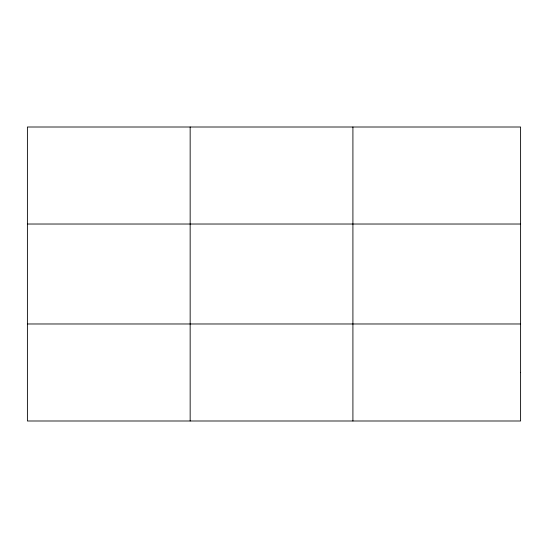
<?xml version="1.0" encoding="UTF-8"?>
<svg xmlns="http://www.w3.org/2000/svg" width="548" height="548" viewBox="0 0 548 548"><rect width="100%" height="100%" fill="white"/><g stroke="black" fill="none" stroke-linecap="round" stroke-linejoin="round"><path stroke-width="0.82" d="M190.156 420.994L190.156 127.006M352.912 420.994L352.912 127.006M27.4 224.022L520.6 224.022M27.4 323.978L520.6 323.978M520.6 372.489L520.6 420.994L27.4 420.994L27.4 127.006L520.6 127.006L520.6 372.489"/></g></svg>
